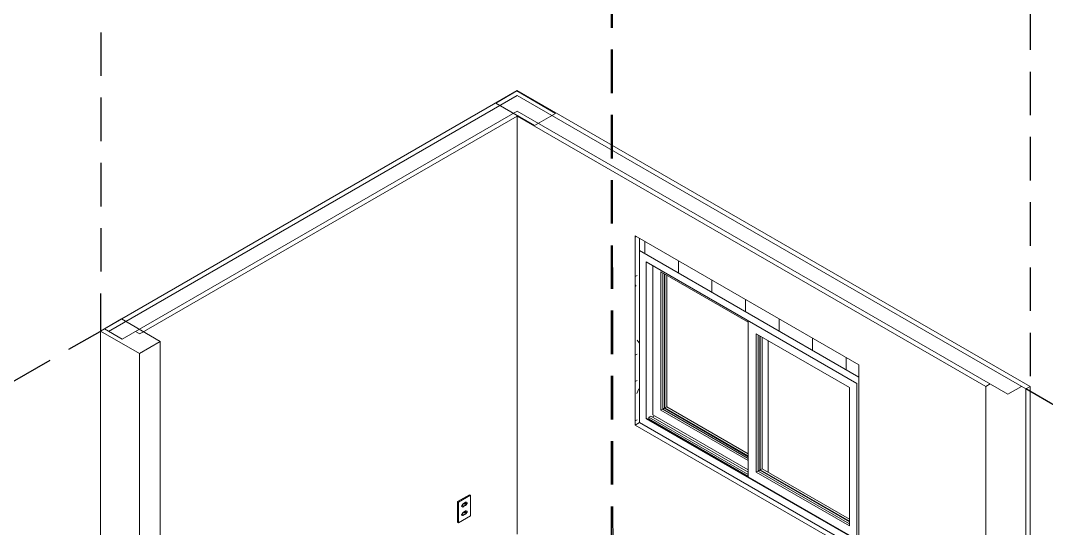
# Model space of a CAD drawing. Header units: inches. Extents: x -413 to -271, y -70 to 27.
# Drawn here: x -288.91 to -283.02, y -15.35 to -12.43 of the extents above; entities that cross this region are included whole.
import ezdxf

# ---------------------------------------------------------------- set-up
doc = ezdxf.new("R2010")
doc.units = ezdxf.units.IN
doc.header["$MEASUREMENT"] = 0
doc.linetypes.add('HIDDEN', pattern=[0.375, 0.25, -0.125])
for name, color, linetype, lineweight in [('Dispositivos elétricos', 7, 'Continuous', 20), ('Janelas', 7, 'Continuous', 9), ('Padrão de superfície', 7, 'Continuous', 20), ('Paredes', 7, 'Continuous', 20), ('Pilares estruturais', 7, 'Continuous', 20)]:
    doc.layers.add(name, color=color, linetype=linetype, lineweight=lineweight)
doc.layers.add('PROJECÃO', color=1, linetype='HIDDEN')

# ---------------------------------------------------------------- blocks, each defined once
blk = doc.blocks.new('Blocks_Janela de Correr 02 Folhas_F03351PT - Preto-2512377-ISOMÉTRICA')
at = {"layer": 'Janelas'}
for p, q in [((28006, 15867.4), (26965.9, 16468)), ((26965.9, 16468), (26965.9, 15651.5)), ((26997, 15669.4), (26997, 16414.1)), ((26997, 16414.1), (27995.4, 15837.6)), ((27028.8, 16395.7), (27028.8, 15687.8)), ((27067, 15709.8), (27067, 16366.3)), ((27067, 16366.3), (27480.6, 16127.5)), ((27076.2, 15715.1), (27076.2, 16361)), ((27083.2, 15719.2), (27083.2, 16356.9)), ((27480.6, 16134.8), (27480.6, 15394.3)), ((27518.8, 15416.3), (27518.8, 16072.8)), ((27518.8, 16072.8), (27960.8, 15817.6)), ((27528, 15421.6), (27528, 16067.5)), ((27535.1, 15425.7), (27535.1, 16063.4)), ((27960.8, 15817.6), (27960.8, 15161.2)), ((27995.4, 15837.6), (27995.4, 15093)), ((27067, 15709.8), (27076.2, 15715.1)), ((27076.2, 15715.1), (27083.2, 15719.2)), ((27480.6, 15481.6), (27076.2, 15715.1)), ((27083.2, 15719.2), (27480.6, 15489.8)), ((27000.5, 15671.5), (26997, 15669.4)), ((26997, 15669.4), (27995.4, 15093)), ((27995.6, 15097), (27000.5, 15671.5)), ((27007.6, 15667.4), (27009.7, 15668.6)), ((27019.6, 15682.5), (27009.7, 15676.8)), ((27009.7, 15676.8), (27480.6, 15404.9)), ((27009.7, 15668.6), (27009.7, 15676.8)), ((27009.7, 15668.6), (27480.6, 15396.7)), ((27480.6, 15416.3), (27019.6, 15682.5)), ((27026.7, 15678.4), (27035.9, 15683.7)), ((27028.8, 15687.8), (27480.6, 15426.9)), ((27480.6, 15471), (27067, 15709.8)), ((26965.9, 15651.5), (28006, 15050.9)), ((27518.8, 15416.3), (27528, 15421.6)), ((27528, 15421.6), (27535.1, 15425.7)), ((27960.8, 15171.8), (27528, 15421.6)), ((27535.1, 15425.7), (27960.8, 15179.9)), ((27480.6, 15394.3), (27995.6, 15097)), ((27960.8, 15161.2), (27518.8, 15416.3))]:
    blk.add_line(p, q, dxfattribs=at)
at = {"layer": 'Janelas', "color": 28, "true_color": 0x0d0d0d}
for p, q in [((27086.1, 15720.9), (27086.1, 16355.3)), ((27095.3, 16350), (27095.3, 15726.2)), ((27537.9, 15427.3), (27537.9, 16061.7)), ((27547.1, 15432.6), (27547.1, 16056.4)), ((27547.1, 16056.4), (27547.1, 15432.6)), ((27575.4, 16040.1), (27575.4, 15416.3)), ((27086.1, 15720.9), (27095.3, 15726.2)), ((27480.6, 15493.1), (27086.1, 15720.9)), ((27095.3, 15726.2), (27480.6, 15503.7)), ((27537.9, 15427.3), (27547.1, 15432.6)), ((27960.8, 15183.2), (27537.9, 15427.3)), ((27547.1, 15432.6), (27960.8, 15193.8))]:
    blk.add_line(p, q, dxfattribs=at)
blk = doc.blocks.new('Coluna_Estrutural_Retangular_eixo - 14 x 26-2513627-ISOMÉTRICA')
at = {"layer": 'Pilares estruturais'}
for p, q in [((26284.2, 17167.7), (26383.2, 17224.8)), ((26383.2, 17224.8), (26567, 17118.7)), ((26468.1, 17061.5), (26284.2, 17167.7)), ((26567, 17118.7), (26468.1, 17061.5))]:
    blk.add_line(p, q, dxfattribs=at)
blk = doc.blocks.new('Coluna_Estrutural_Retangular_eixo - 14 x 26-2513676-ISOMÉTRICA')
at = {"layer": 'Pilares estruturais'}
for p, q in [((24410.4, 16085.8), (24509.4, 16143)), ((24509.4, 16143), (24693.2, 16036.8)), ((24410.4, 16085.8), (24410.4, 14044.6)), ((24594.2, 15979.7), (24410.4, 16085.8)), ((24693.2, 16036.8), (24594.2, 15979.7)), ((24693.2, 13995.6), (24693.2, 16036.8)), ((24594.2, 13938.4), (24594.2, 15979.7)), ((24594.2, 13938.4), (24410.4, 14044.6)), ((24693.2, 13995.6), (24594.2, 13938.4))]:
    blk.add_line(p, q, dxfattribs=at)
blk = doc.blocks.new('CAIXA VERTICE V9 - Tomada 10A 2s-2522582-ISOMÉTRICA')
at = {"layer": 'Dispositivos elétricos'}
for p, q in [((26103.2, 15276.7), (26159.8, 15309.3)), ((26103.2, 15178.7), (26103.2, 15276.7)), ((26103.2, 15276.7), (26106.7, 15274.6)), ((26163.3, 15307.3), (26106.7, 15274.6)), ((26106.7, 15274.6), (26106.7, 15176.7)), ((26163.3, 15307.3), (26159.8, 15309.3)), ((26163.3, 15209.3), (26163.3, 15307.3)), ((26122.5, 15256.9), (26126.6, 15263.9)), ((26126.6, 15251.2), (26122.5, 15253.5)), ((26126.2, 15262), (26125.8, 15261.9)), ((26126.8, 15260.5), (26126.9, 15261)), ((26127.6, 15252.2), (26139.5, 15259.1)), ((26129.1, 15266.5), (26141, 15273.4)), ((26141, 15258.3), (26129.1, 15251.4)), ((26129.1, 15225.7), (26141, 15232.6)), ((26137.5, 15267.5), (26137.5, 15267.1)), ((26137.5, 15226.7), (26137.5, 15226.3)), ((26140.3, 15269.1), (26140.1, 15269.4)), ((26140.3, 15228.3), (26140.1, 15228.6)), ((26142, 15261.7), (26146.1, 15268.7)), ((26142, 15220.9), (26146.1, 15227.8)), ((26143.5, 15273.6), (26147.5, 15271.3)), ((26147.5, 15267.9), (26143.5, 15260.9)), ((26143.5, 15232.8), (26147.5, 15230.5)), ((26147.5, 15227), (26143.5, 15220.1)), ((26103.2, 15178.7), (26106.7, 15176.7)), ((26106.7, 15176.7), (26163.3, 15209.3)), ((26122.5, 15216.1), (26126.6, 15223)), ((26126.6, 15210.3), (26122.5, 15212.6)), ((26126.2, 15221.1), (26125.8, 15221.1)), ((26126.8, 15219.7), (26126.9, 15220.1)), ((26127.6, 15211.4), (26139.5, 15218.3)), ((26141, 15217.5), (26129.1, 15210.6))]:
    blk.add_line(p, q, dxfattribs=at)
for points in [[(26141, 15273.4, 0), (26141.9, 15273.8, 0), (26142.7, 15273.9, 0), (26143.5, 15273.6, 0)], [(26122.5, 15253.5, 0), (26122.2, 15253.8, 0), (26122, 15254.3, 0), (26121.9, 15254.8, 0), (26122, 15255.5, 0), (26122.2, 15256.2, 0), (26122.5, 15256.9, 0)], [(26124.1, 15258.9, 0), (26124.2, 15258.6, 0), (26124.5, 15258.4, 0)], [(26125.5, 15258.5, 0), (26125.5, 15259, 0), (26125.7, 15259.4, 0), (26125.9, 15259.9, 0), (26126.2, 15260.3, 0), (26126.5, 15260.7, 0), (26126.9, 15261, 0), (26127.2, 15261.1, 0), (26127.6, 15261.2, 0), (26127.9, 15261.1, 0), (26128.1, 15260.9, 0), (26128.2, 15260.5, 0), (26128.3, 15260.2, 0)], [(26128.3, 15260.2, 0), (26128.2, 15259.7, 0), (26128.1, 15259.2, 0), (26127.9, 15258.8, 0), (26127.6, 15258.3, 0), (26127.2, 15258, 0), (26126.9, 15257.7, 0), (26126.5, 15257.5, 0), (26126.2, 15257.5, 0), (26125.9, 15257.6, 0), (26125.7, 15257.8, 0), (26125.5, 15258.1, 0), (26125.5, 15258.5, 0)], [(26125.5, 15258.5, 0), (26125.8, 15258.8, 0), (26126.2, 15259.1, 0), (26126.5, 15259.6, 0), (26126.7, 15260, 0)], [(26125.9, 15251.7, 0), (26126.7, 15251.8, 0), (26127.6, 15252.2, 0)], [(26126.6, 15263.9, 0), (26127.3, 15264.9, 0), (26128.1, 15265.8, 0), (26129.1, 15266.5, 0)], [(26129.1, 15251.4, 0), (26128.1, 15251, 0), (26127.3, 15250.9, 0), (26126.6, 15251.2, 0)], [(26126.6, 15223, 0), (26127.3, 15224.1, 0), (26128.1, 15225, 0), (26129.1, 15225.7, 0)], [(26131.2, 15267.1, 0), (26131, 15266.6, 0), (26130.8, 15266.1, 0)], [(26131.2, 15226.2, 0), (26131, 15225.8, 0), (26130.8, 15225.3, 0)], [(26131.8, 15264.7, 0), (26132.2, 15264.8, 0), (26132.5, 15265.1, 0), (26132.9, 15265.5, 0), (26133.2, 15265.9, 0), (26133.4, 15266.4, 0), (26133.5, 15266.8, 0), (26133.6, 15267.3, 0)], [(26131.8, 15223.9, 0), (26132.2, 15224, 0), (26132.5, 15224.3, 0), (26132.9, 15224.6, 0), (26133.2, 15225.1, 0), (26133.4, 15225.5, 0), (26133.5, 15226, 0), (26133.6, 15226.5, 0)], [(26132.2, 15264.8, 0), (26132.2, 15265.3, 0), (26132.4, 15265.8, 0), (26132.6, 15266.2, 0), (26132.9, 15266.7, 0), (26133.2, 15267, 0), (26133.6, 15267.3, 0), (26134, 15267.5, 0), (26134.3, 15267.5, 0), (26134.6, 15267.4, 0), (26134.8, 15267.2, 0), (26135, 15266.9, 0), (26135, 15266.5, 0)], [(26135, 15266.5, 0), (26135, 15266, 0), (26134.8, 15265.6, 0), (26134.6, 15265.1, 0), (26134.3, 15264.7, 0), (26134, 15264.3, 0), (26133.6, 15264, 0), (26133.2, 15263.9, 0), (26132.9, 15263.8, 0), (26132.6, 15263.9, 0), (26132.4, 15264.1, 0), (26132.2, 15264.5, 0), (26132.2, 15264.8, 0)], [(26132.2, 15224, 0), (26132.2, 15224.5, 0), (26132.4, 15224.9, 0), (26132.6, 15225.4, 0), (26132.9, 15225.8, 0), (26133.2, 15226.2, 0), (26133.6, 15226.5, 0), (26134, 15226.6, 0), (26134.3, 15226.7, 0), (26134.6, 15226.6, 0), (26134.8, 15226.4, 0), (26135, 15226, 0), (26135, 15225.7, 0)], [(26135, 15225.7, 0), (26135, 15225.2, 0), (26134.8, 15224.7, 0), (26134.6, 15224.3, 0), (26134.3, 15223.8, 0), (26134, 15223.5, 0), (26133.6, 15223.2, 0), (26133.2, 15223, 0), (26132.9, 15223, 0), (26132.6, 15223.1, 0), (26132.4, 15223.3, 0), (26132.2, 15223.6, 0), (26132.2, 15224, 0)], [(26137.5, 15267.1, 0), (26137.5, 15266.7, 0), (26137.7, 15266.4, 0), (26137.9, 15266.2, 0), (26138.2, 15266.1, 0), (26138.5, 15266.1, 0), (26138.9, 15266.3, 0), (26139.3, 15266.5, 0)], [(26137.5, 15226.3, 0), (26137.5, 15225.9, 0), (26137.7, 15225.6, 0), (26137.9, 15225.4, 0), (26138.2, 15225.3, 0), (26138.5, 15225.3, 0), (26138.9, 15225.4, 0), (26139.3, 15225.7, 0)], [(26138.9, 15266.3, 0), (26138.9, 15266.7, 0), (26139.1, 15267.2, 0), (26139.3, 15267.7, 0), (26139.6, 15268.1, 0), (26139.9, 15268.5, 0), (26140.3, 15268.7, 0), (26140.7, 15268.9, 0), (26141, 15268.9, 0), (26141.3, 15268.8, 0), (26141.5, 15268.6, 0), (26141.7, 15268.3, 0), (26141.7, 15267.9, 0)], [(26141.7, 15267.9, 0), (26141.7, 15267.5, 0), (26141.5, 15267, 0), (26141.3, 15266.5, 0), (26141, 15266.1, 0), (26140.7, 15265.7, 0), (26140.3, 15265.5, 0), (26139.9, 15265.3, 0), (26139.6, 15265.3, 0), (26139.3, 15265.4, 0), (26139.1, 15265.6, 0), (26138.9, 15265.9, 0), (26138.9, 15266.3, 0)], [(26138.9, 15225.4, 0), (26138.9, 15225.9, 0), (26139.1, 15226.4, 0), (26139.3, 15226.8, 0), (26139.6, 15227.3, 0), (26139.9, 15227.6, 0), (26140.3, 15227.9, 0), (26140.7, 15228.1, 0), (26141, 15228.1, 0), (26141.3, 15228, 0), (26141.5, 15227.8, 0), (26141.7, 15227.5, 0), (26141.7, 15227.1, 0)], [(26141.7, 15227.1, 0), (26141.7, 15226.6, 0), (26141.5, 15226.2, 0), (26141.3, 15225.7, 0), (26141, 15225.3, 0), (26140.7, 15224.9, 0), (26140.3, 15224.6, 0), (26139.9, 15224.5, 0), (26139.6, 15224.4, 0), (26139.3, 15224.5, 0), (26139.1, 15224.7, 0), (26138.9, 15225.1, 0), (26138.9, 15225.4, 0)], [(26139.5, 15259.1, 0), (26140.5, 15259.8, 0), (26141.3, 15260.7, 0), (26142, 15261.7, 0)], [(26139.6, 15266.9, 0), (26139.9, 15267.3, 0), (26140.1, 15267.8, 0), (26140.3, 15268.3, 0), (26140.3, 15268.7, 0)], [(26139.6, 15226.1, 0), (26139.9, 15226.5, 0), (26140.1, 15227, 0), (26140.3, 15227.4, 0), (26140.3, 15227.9, 0)], [(26143.5, 15260.9, 0), (26142.7, 15259.8, 0), (26141.9, 15258.9, 0), (26141, 15258.3, 0)], [(26141, 15232.6, 0), (26141.9, 15233, 0), (26142.7, 15233, 0), (26143.5, 15232.8, 0)], [(26146.1, 15268.7, 0), (26146.4, 15269.4, 0), (26146.6, 15270.1, 0), (26146.7, 15270.8, 0), (26146.6, 15271.4, 0), (26146.4, 15271.8, 0)], [(26146.1, 15227.8, 0), (26146.4, 15228.6, 0), (26146.6, 15229.3, 0), (26146.7, 15229.9, 0), (26146.6, 15230.5, 0), (26146.4, 15231, 0)], [(26147.5, 15271.3, 0), (26147.8, 15271, 0), (26148, 15270.5, 0), (26148.1, 15269.9, 0), (26148, 15269.3, 0), (26147.8, 15268.6, 0), (26147.5, 15267.9, 0)], [(26147.5, 15230.5, 0), (26147.8, 15230.2, 0), (26148, 15229.7, 0), (26148.1, 15229.1, 0), (26148, 15228.4, 0), (26147.8, 15227.7, 0), (26147.5, 15227, 0)], [(26122.5, 15212.6, 0), (26122.2, 15213, 0), (26122, 15213.4, 0), (26121.9, 15214, 0), (26122, 15214.7, 0), (26122.2, 15215.4, 0), (26122.5, 15216.1, 0)], [(26124.1, 15218.1, 0), (26124.2, 15217.8, 0), (26124.5, 15217.6, 0)], [(26125.5, 15217.7, 0), (26125.5, 15218.1, 0), (26125.7, 15218.6, 0), (26125.9, 15219.1, 0), (26126.2, 15219.5, 0), (26126.5, 15219.9, 0), (26126.9, 15220.1, 0), (26127.2, 15220.3, 0), (26127.6, 15220.3, 0), (26127.9, 15220.2, 0), (26128.1, 15220, 0), (26128.2, 15219.7, 0), (26128.3, 15219.3, 0)], [(26128.3, 15219.3, 0), (26128.2, 15218.9, 0), (26128.1, 15218.4, 0), (26127.9, 15217.9, 0), (26127.6, 15217.5, 0), (26127.2, 15217.1, 0), (26126.9, 15216.9, 0), (26126.5, 15216.7, 0), (26126.2, 15216.7, 0), (26125.9, 15216.8, 0), (26125.7, 15217, 0), (26125.5, 15217.3, 0), (26125.5, 15217.7, 0)], [(26125.5, 15217.7, 0), (26125.8, 15218, 0), (26126.2, 15218.3, 0), (26126.5, 15218.7, 0), (26126.7, 15219.2, 0)], [(26125.9, 15210.9, 0), (26126.7, 15211, 0), (26127.6, 15211.4, 0)], [(26129.1, 15210.6, 0), (26128.1, 15210.2, 0), (26127.3, 15210.1, 0), (26126.6, 15210.3, 0)], [(26139.5, 15218.3, 0), (26140.5, 15218.9, 0), (26141.3, 15219.8, 0), (26142, 15220.9, 0)], [(26143.5, 15220.1, 0), (26142.7, 15219, 0), (26141.9, 15218.1, 0), (26141, 15217.5, 0)]]:
    blk.add_polyline3d(points, dxfattribs=at)

msp = doc.modelspace()

# ---------------------------------------------------------------- hatches: boundary and pattern name
at = {"layer": 'Padrão de superfície', "true_color": 0xffffff}
h = msp.add_hatch(dxfattribs=at)
h.set_pattern_fill('FP_10', scale=0.001211, style=0, pattern_type=2)
h.set_pattern_definition([(30, (-293.81132, -6.408924), (0.26106322, 0.226088), [0.02487, -0.201217, 0.02487, -1.4070167]), (30, (-293.81132, -6.408924), (0.26106322, 0.226088), [-0.2509573, -0.201217, 0.02487, -0.4273055, -0.753624]), (30, (-293.81132, -6.408924), (0.26106322, 0.226088), [-0.9043488, 0.02487, -0.201217, 0.02487, -0.502668]), (30, (-293.81132, -6.408924), (0.26106322, 0.226088), [-1.155306, -0.1258547, 0.02487, -0.351943]), (125.104, (-293.71342, -6.31472), (-0.18705316, 0.1153861), [0.0187264, -0.1515145, -1.0781897]), (125.104, (-293.71342, -6.31472), (-0.18705316, 0.1153861), [-0.170241, 0.0187264, -0.1515145, -0.90795]), (125.104, (-293.71342, -6.31472), (-0.18705316, 0.1153861), [-0.3404808, 0.0187264, -0.3217543, -0.567468]), (125.104, (-293.71342, -6.31472), (-0.18705316, 0.1153861), [-0.6809615, 0.0187264, -0.1515145, -0.397228]), (125.104, (-293.71342, -6.31472), (-0.18705316, 0.1153861), [-0.8512025, 0.0187264, -0.094767, -0.2837346]), (125.104, (-293.71342, -6.31472), (-0.18705316, 0.1153861), [-0.964696, 0.0187264, -0.265008]), (248.794, (-293.68079, -6.145155), (-0.07400922, -0.34147423), [0.029771, -0.2408745, -1.71409]), (248.794, (-293.68079, -6.145155), (-0.07400922, -0.34147423), [-0.2706454, 0.029771, -0.2408745, -1.4434436]), (248.794, (-293.68079, -6.145155), (-0.07400922, -0.34147423), [-0.541292, 0.029771, -0.51152, -0.9021527]), (248.794, (-293.68079, -6.145155), (-0.07400922, -0.34147423), [-1.082583, 0.029771, -0.2408745, -0.6315073]), (248.794, (-293.68079, -6.145155), (-0.07400922, -0.34147423), [-1.3532284, 0.029771, -0.1506594, -0.4510757]), (248.794, (-293.68079, -6.145155), (-0.07400922, -0.34147423), [-1.53366, 0.029771, -0.421305])])
h.paths.add_polyline_path([(-285.3804, -14.7546), (-285.3555, -14.7403), (-285.3555, -13.6811), (-285.3804, -13.6667), (-285.3804, -14.7403)])
at = {"layer": 'Padrão de superfície', "true_color": 0x808080}
h = msp.add_hatch(dxfattribs=at)
h.set_pattern_fill('FP_5', color=8, scale=0.001211, style=0, pattern_type=2)
h.set_pattern_definition([(330, (-286.096405, -15.400465), (-4e-07, 0.0741759), []), (90, (-286.0964, -15.40047), (-0.0963576, 0.129807), [0.0741753, -0.0741753])])
h.paths.add_polyline_path([(-284.0956, -14.4787), (-284.0956, -14.4085), (-285.3555, -13.6811), (-285.3555, -13.7513), (-284.2172, -14.4085)])

# ---------------------------------------------------------------- linework, layer by layer
at = {"layer": 'Paredes'}
for p, q in [((-288.4295, -14.2018), (-286.0579, -12.8325)), ((-286.0579, -12.8325), (-283.1132, -14.5326)), ((-288.4047, -14.2161), (-286.0579, -12.8612)), ((-283.138, -14.547), (-286.0579, -12.8612)), ((-288.3276, -14.2606), (-286.0579, -12.9502)), ((-286.0579, -12.9502), (-283.24, -14.5771)), ((-286.0579, -12.9789), (-288.2257, -14.2305)), ((-283.3667, -14.5326), (-286.0579, -12.9789)), ((-286.0579, -15.3822), (-286.0579, -12.9789)), ((-285.3804, -13.6667), (-284.0956, -14.4085)), ((-285.3804, -14.7546), (-285.3804, -13.6667)), ((-285.3555, -13.6811), (-285.3555, -14.7403)), ((-285.3555, -13.7513), (-284.0956, -14.4787)), ((-288.4295, -14.2018), (-288.3276, -14.2606)), ((-288.2505, -14.2161), (-288.2257, -14.2305)), ((-284.0956, -14.4085), (-284.0956, -15.4964)), ((-283.3419, -14.5183), (-283.3667, -14.5326)), ((-283.3667, -14.5326), (-283.3667, -17.0051)), ((-283.24, -14.5771), (-283.1629, -14.5326)), ((-283.1132, -14.5326), (-283.138, -14.547)), ((-283.138, -17.0195), (-283.138, -14.547)), ((-283.1132, -14.5326), (-283.1132, -17.0051)), ((-285.3804, -14.7546), (-285.3555, -14.7403)), ((-284.0956, -15.4964), (-285.3804, -14.7546)), ((-284.0956, -15.4677), (-285.3555, -14.7403))]:
    msp.add_line(p, q, dxfattribs=at)
at = {"layer": 'PROJECÃO'}
for p, q in [((-288.4419, -6.8727), (-288.4509, -14.2141)), ((-283.1109, -7.0986), (-283.1132, -14.5326)), ((-285.5186, -8.4719), (-285.5186, -18.362)), ((-285.5186, -8.4719), (-285.5097, -15.9162)), ((-291.8804, -16.1941), (-288.4544, -14.2161)), ((-279.712, -16.525), (-283.138, -14.547))]:
    msp.add_line(p, q, dxfattribs=at)

# ---------------------------------------------------------------- block references
at = {"layer": 'Dispositivos elétricos', "xscale": 0.001211283034581, "yscale": 0.001211283034581, "zscale": 0.001211283034581}
msp.add_blockref('CAIXA VERTICE V9 - Tomada 10A 2s-2522582-ISOMÉTRICA', (-318.0188, -33.6986), dxfattribs=at)
at = {"layer": 'Janelas', "xscale": 0.001211283034581, "yscale": 0.001211283034581, "zscale": 0.001211283034581}
msp.add_blockref('Blocks_Janela de Correr 02 Folhas_F03351PT - Preto-2512377-ISOMÉTRICA', (-318.0188, -33.6986), dxfattribs=at)
at = {"layer": 'Pilares estruturais', "xscale": 0.001211283034581, "yscale": 0.001211283034581, "zscale": 0.001211283034581}
for name in ['Coluna_Estrutural_Retangular_eixo - 14 x 26-2513627-ISOMÉTRICA', 'Coluna_Estrutural_Retangular_eixo - 14 x 26-2513676-ISOMÉTRICA']:
    msp.add_blockref(name, (-318.0188, -33.6986), dxfattribs=at)

doc.saveas('drawing.dxf')
